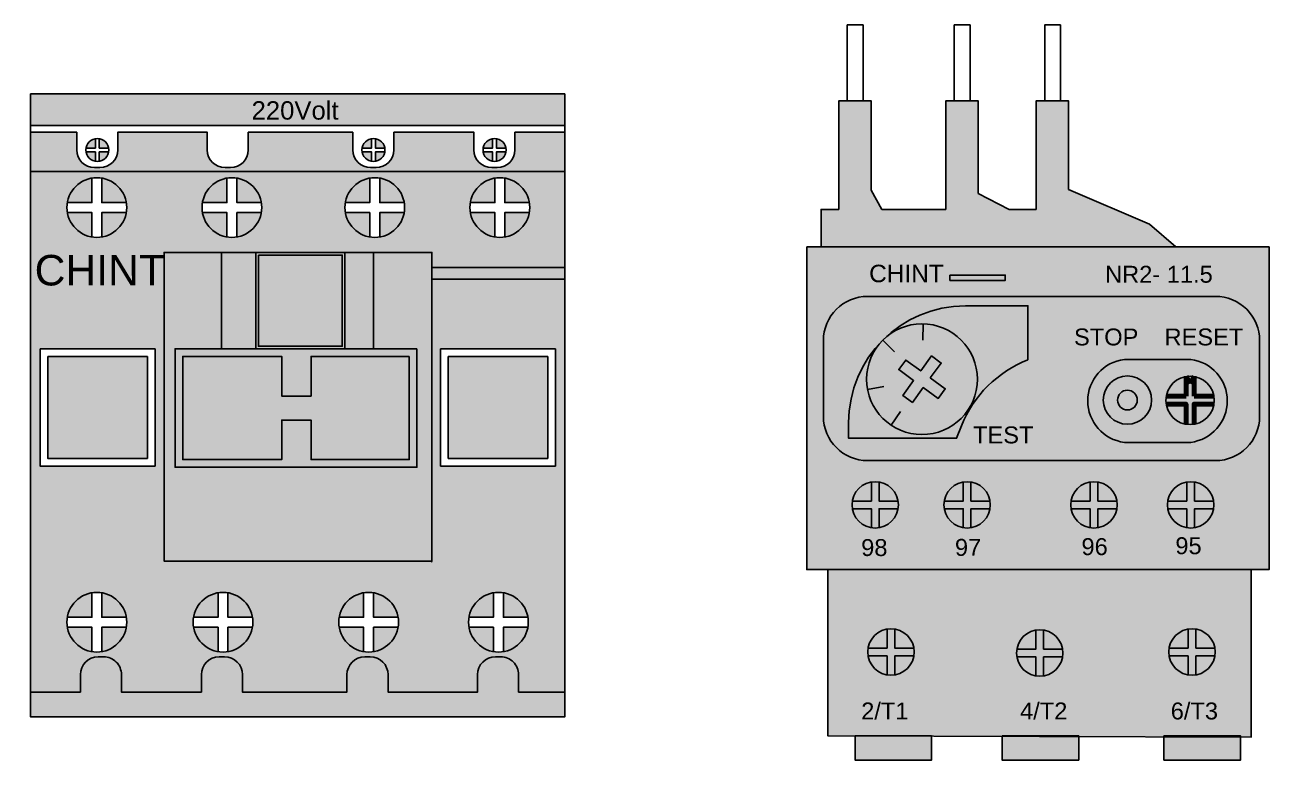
# Model space of a CAD drawing. Header units: millimetres. Extents: x 2499 to 4503, y 2704 to 3691.
# Drawn here: x 2805.1 to 2958.6, y 2978.7 to 3069.5 of the extents above; entities that cross this region are included whole.
import ezdxf

# ---------------------------------------------------------------- set-up
doc = ezdxf.new("R2010")
doc.units = ezdxf.units.MM
doc.layers.add('Imágenes', color=250, linetype='Continuous')
doc.styles.get("Standard").update_dxf_attribs({"font": 'arial.ttf'})

# ---------------------------------------------------------------- blocks, each defined once
blk = doc.blocks.new('CONTACCHINT')
at = {"transparency": 33554681}
h = blk.add_hatch(color=150, dxfattribs=at)
h.dxf.hatch_style = 1
h.paths.add_polyline_path([(33.17474943089292, 38.78192425394627), (-32.76090604083402, 38.78192425394627), (-32.76090604083402, 34.8866771268722), (33.17474943089292, 34.8866771268722)])
at = {"true_color": 0xffffff, "transparency": 33554681}
h = blk.add_hatch(color=7, dxfattribs=at)
h.dxf.hatch_style = 1
h.paths.add_polyline_path([(-27.0611306838191, 34.03819354927691), (-32.76090604083402, 34.03819354927691), (-32.76090604083402, 29.21041730167599), (33.18150736108691, 29.21041730167599), (33.18150736108691, 34.03819354927691), (27.02980726543592, 34.03819354927691), (27.02980726543592, 31.8770824200883, -0.4142135623730961), (24.82797218687574, 29.67524734152812), (24.16122168095353, 29.67524734152812, -0.414213562373095), (21.95938660239244, 31.8770824200883), (21.95938660239244, 34.03819354927691), (12.08780663085599, 34.03819354927691), (12.08780663085599, 31.8770824200883, -0.4142135623730961), (9.885971552295814, 29.67524734152812), (9.219221046372695, 29.67524734152812, -0.414213562373095), (7.017385967812515, 31.8770824200883), (7.017385967812515, 34.03819354927691), (-5.87681120720481, 34.03819354927691), (-5.87681120720481, 31.8770824200883, -0.4142135623730951), (-8.07864628576499, 29.67524734152812), (-8.74539679168629, 29.67524734152812, -0.414213562373095), (-10.94723187024829, 31.8770824200883), (-10.94723187024829, 34.03819354927691), (-21.99071002077562, 34.03819354927691), (-21.99071002077562, 31.8770824200883, -0.4142135623730951), (-24.19254509933671, 29.67524734152812), (-24.85929560525892, 29.67524734152812, -0.414213562373095), (-27.0611306838191, 31.8770824200883)])
h = blk.add_hatch(color=7, dxfattribs=at)
h.dxf.hatch_style = 1
h.paths.add_polyline_path([(-23.961002940664, -22.79863445332876), (-23.96100294066855, -25.81728705606747), (-20.94235033793484, -25.81728705606292, 0.3191977470607971)])
h.paths.add_polyline_path([(-25.18907601349383, -22.79863445332876, 0.319197747061101), (-28.20772861622754, -25.81728705606292), (-25.18907601349383, -25.81728705606747)])
h.paths.add_polyline_path([(-25.18907601348837, -27.04536012888639), (-28.20772861622754, -27.04536012889048, 0.319197747060797), (-25.18907601349383, -30.06401273162055)])
h.paths.add_polyline_path([(-20.94235033793484, -27.04536012888639), (-23.96100294066855, -27.04536012888639), (-23.96100294066855, -30.06401273162055, 0.3191977470611009)])
h.paths.add_polyline_path([(-9.617051084607738, -22.79863445332876, 0.3191977470611012), (-12.63570368734145, -25.81728705606292), (-9.617051084607738, -25.81728705606747)])
h.paths.add_polyline_path([(-8.388978011778818, -22.79863445332876), (-8.388978011782456, -25.81728705606747), (-5.370325409049656, -25.81728705606292, 0.3191977470607972)])
h.paths.add_polyline_path([(-5.370325409049656, -27.04536012888639), (-8.388978011782456, -27.04536012888639), (-8.388978011782456, -30.06401273162055, 0.3191977470611009)])
h.paths.add_polyline_path([(-9.61705108460228, -27.04536012888639), (-12.63570368734145, -27.04536012889048, 0.319197747060797), (-9.617051084607738, -30.06401273162055)])
h.paths.add_polyline_path([(9.586190544207966, -22.79863445332876), (9.586190544203419, -25.81728705606747), (12.60484314693531, -25.81728705606292, 0.3191977470607972)])
h.paths.add_polyline_path([(8.358117471376318, -22.79863445332876, 0.319197747061101), (5.339464868644427, -25.81728705606292), (8.358117471376318, -25.81728705606747)])
h.paths.add_polyline_path([(8.358117471383594, -27.04536012888639), (5.339464868644427, -27.04536012889048, 0.3191977470607969), (8.358117471376318, -30.06401273162055)])
h.paths.add_polyline_path([(12.60484314693531, -27.04536012888639), (9.586190544203419, -27.04536012888639), (9.586190544203419, -30.06401273162055, 0.319197747061101)])
h.paths.add_polyline_path([(24.38138016020457, -22.79863445332876, 0.3191977470611012), (21.36272755747268, -25.81728705606292), (24.38138016020457, -25.81728705606747)])
h.paths.add_polyline_path([(24.38138016021003, -27.04536012888639), (21.36272755747268, -27.04536012889048, 0.3191977470607969), (24.38138016020457, -30.06401273162055)])
h.paths.add_polyline_path([(28.62810583576356, -27.04536012888639), (25.60945323303167, -27.04536012888639), (25.60945323303167, -30.06401273162055, 0.319197747061101)])
h.paths.add_polyline_path([(25.60945323303531, -22.79863445332876), (25.60945323303167, -25.81728705606747), (28.62810583576356, -25.81728705606292, 0.3191977470607972)])
h.paths.add_polyline_path([(-7.291139016603665, 28.37908429076469), (-7.291139016608213, 25.36043168802735), (-4.272486413876322, 25.36043168803008, 0.3191977470607971)])
h.paths.add_polyline_path([(-8.519212089435314, 28.37908429076469, 0.3191977470611013), (-11.5378646921672, 25.36043168803008), (-8.519212089435314, 25.36043168802735)])
h.paths.add_polyline_path([(-8.519212089428038, 24.13235861520843), (-11.5378646921672, 24.13235861520434, 0.3191977470607972), (-8.519212089435314, 21.11370601247427)])
h.paths.add_polyline_path([(-4.272486413876322, 24.13235861520843), (-7.291139016608213, 24.13235861520843), (-7.291139016608213, 21.11370601247427, 0.3191977470611012)])
h.paths.add_polyline_path([(-23.961002940664, 28.37908429076469), (-23.96100294066855, 25.36043168802735), (-20.94235033793484, 25.36043168803008, 0.3191977470607971)])
h.paths.add_polyline_path([(-25.18907601349383, 28.37908429076469, 0.3191977470611012), (-28.20772861622754, 25.36043168803008), (-25.18907601349383, 25.36043168802735)])
h.paths.add_polyline_path([(-25.18907601348837, 24.13235861520843), (-28.20772861622754, 24.13235861520434, 0.3191977470607972), (-25.18907601349383, 21.11370601247427)])
h.paths.add_polyline_path([(-20.94235033793484, 24.13235861520843), (-23.96100294066855, 24.13235861520843), (-23.96100294066855, 21.11370601247427, 0.3191977470611012)])
h.paths.add_polyline_path([(9.118824806475459, 28.37908429076469, 0.3191977470611013), (6.100172203743568, 25.36043168803008), (9.118824806475459, 25.36043168802735)])
h.paths.add_polyline_path([(9.118824806480916, 24.13235861520843), (6.100172203743568, 24.13235861520434, 0.3191977470607974), (9.118824806475459, 21.11370601247427)])
h.paths.add_polyline_path([(13.36555048203445, 24.13235861520843), (10.34689787930256, 24.13235861520843), (10.34689787930256, 21.11370601247427, 0.3191977470611013)])
h.paths.add_polyline_path([(10.3468978793062, 28.37908429076469), (10.34689787930256, 25.36043168802735), (13.36555048203445, 25.36043168803008, 0.3191977470607971)])
h.paths.add_polyline_path([(24.55081043041901, 28.37908429076469, 0.3191977470611013), (21.53215782768712, 25.36043168803008), (24.55081043041901, 25.36043168802735)])
h.paths.add_polyline_path([(25.77888350325065, 28.37908429076469), (25.77888350324611, 25.36043168802735), (28.797536105978, 25.36043168803008, 0.3191977470607971)])
h.paths.add_polyline_path([(28.797536105978, 24.13235861520843), (25.77888350324611, 24.13235861520843), (25.77888350324611, 21.11370601247427, 0.3191977470611013)])
h.paths.add_polyline_path([(24.55081043042628, 24.13235861520843), (21.53215782768712, 24.13235861520434, 0.3191977470607971), (24.55081043041901, 21.11370601247427)])
h.paths.add_polyline_path([(25.91130217409045, 31.62004554812393), (24.74778949640495, 31.62004554812393), (24.74778949640495, 30.45653287043524, 0.3191977470613)])
h.paths.add_polyline_path([(24.74778949640677, 33.25690802036888), (24.74778949640495, 32.09339534268156), (25.91130217409045, 32.09339534268429, 0.3191977470607084)])
h.paths.add_polyline_path([(24.27443970184322, 33.25690802036888, 0.3191977470609061), (23.11092702415681, 32.09339534268429), (24.27443970184322, 32.09339534268156)])
h.paths.add_polyline_path([(24.27443970184413, 31.62004554812393), (23.11092702415681, 31.62004554812074, 0.3191977470609061), (24.27443970184322, 30.45653287043524)])
h.paths.add_polyline_path([(10.96930153951234, 31.62004554812393), (9.805788861825931, 31.62004554812393), (9.805788861825931, 30.45653287043524, 0.3191977470613007)])
h.paths.add_polyline_path([(9.80578886182775, 33.25690802036888), (9.805788861825931, 32.09339534268156), (10.96930153951234, 32.09339534268429, 0.3191977470607084)])
h.paths.add_polyline_path([(9.332439067263294, 33.25690802036888, 0.3191977470609061), (8.1689263895787, 32.09339534268429), (9.332439067263294, 32.09339534268156)])
h.paths.add_polyline_path([(9.332439067266023, 31.62004554812393), (8.1689263895787, 31.62004554812074, 0.3191977470609061), (9.332439067263294, 30.45653287043524)])
h.paths.add_polyline_path([(-24.74607758436832, 33.25690802036888, 0.3191977470609063), (-25.90959026205473, 32.09339534268429), (-24.74607758436832, 32.09339534268156)])
h.paths.add_polyline_path([(-24.27272778980478, 33.25690802036888), (-24.27272778980659, 32.09339534268156), (-23.10921511212109, 32.09339534268429, 0.3191977470607086)])
h.paths.add_polyline_path([(-23.10921511212109, 31.62004554812393), (-24.27272778980659, 31.62004554812393), (-24.27272778980659, 30.45653287043524, 0.3191977470614982)])
h.paths.add_polyline_path([(-24.74607758436741, 31.62004554812393), (-25.90959026205473, 31.62004554812074, 0.3191977470609063), (-24.74607758436832, 30.45653287043524)])
at = {"true_color": 0x000000, "transparency": 33554681}
h = blk.add_hatch(color=18, dxfattribs=at)
h.dxf.hatch_style = 1
h.paths.add_polyline_path([(-16.2646422759517, 19.20022508863303), (-16.28596310475405, 19.20022508863303), (-16.2646422759517, 19.22494228265441), (-16.2646422759517, 19.20022508863303), (16.78962063414838, 19.20022508863303), (16.78962063414838, 17.36779628764498), (33.18150736108691, 17.36779628764498), (33.18150736108691, 19.20022508863303), (33.18150736108691, 29.21041730167599), (-32.76090604083402, 29.21041730167599), (-32.76090604083402, -35.06337940281946), (-26.60920594518393, -35.06337940281946), (-26.60920594518393, -32.90226827362903, -0.4142135623730951), (-24.40737086662193, -30.70043319506885), (-23.74062036069881, -30.70043319506885, -0.4142135623730951), (-21.53878528213863, -32.90226827362903), (-21.53878528213863, -35.06337940281946), (-11.667205310604, -35.06337940281946), (-11.667205310604, -32.90226827362903, -0.4142135623730951), (-9.465370232045643, -30.70043319506885), (-8.798619726120705, -30.70043319506885, -0.4142135623730951), (-6.596784647560526, -32.90226827362903), (-6.596784647560526, -35.06337940281946), (6.297412527457709, -35.06337940281946), (6.297412527457709, -32.90226827362903, -0.4142135623730971), (8.499247606017889, -30.70043319506885), (9.165998111941917, -30.70043319506885, -0.4142135623730931), (11.3678331905021, -32.90226827362903), (11.3678331905021, -35.06337940281946), (22.41131134102761, -35.06337940281946), (22.41131134102761, -32.90226827362903, -0.4142135623730941), (24.61314641958779, -30.70043319506885), (25.27989692551091, -30.70043319506885, -0.4142135623730951), (27.48173200407291, -32.90226827362903), (27.48173200407291, -35.06337940281946), (33.18150736108691, -35.06337940281946), (33.18150736108691, 15.90073787487063), (16.78962063414838, 15.90073787487063), (16.78962063414838, -18.90222454540572), (-16.2646422759517, -18.90222454540572)])
h.paths.add_polyline_path([(-17.39441018397883, 7.307072119873737), (-17.39441018397883, -7.164380240744322), (-31.57444824562117, -7.164380240744322), (-31.57444824562117, 7.307072119873737)], flags=16)
h.paths.add_polyline_path([(-18.34110977310229, 6.360372530752556), (-18.34110977310229, -6.217680651623141), (-30.62774865649953, -6.217680651623141), (-30.62774865649953, 6.360372530752556)], flags=0)
h.paths.add_polyline_path([(-28.25925869554885, 24.74639515161925, -1), (-20.89082025861353, 24.74639515161925, -1)], flags=16)
h.paths.add_polyline_path([(-11.58939477148851, 24.74639515161925, -1), (-4.220956334555012, 24.74639515161925, -1)], flags=16)
h.paths.add_polyline_path([(-20.89082025861353, -26.4313235924742, -1), (-28.25925869554885, -26.4313235924742, -1)], flags=16)
h.paths.add_polyline_path([(6.048642124422258, 24.74639515161925, -1), (13.41708056135576, 24.74639515161925, -1)], flags=16)
h.paths.add_polyline_path([(-5.318795329727436, -26.4313235924742, -1), (-12.68723376666094, -26.4313235924742, -1)], flags=16)
h.paths.add_polyline_path([(17.84638492729027, 7.307072119873737), (32.02642298893079, 7.307072119873737), (32.02642298893079, -7.164380240744322), (17.84638492729027, -7.164380240744322)], flags=16)
h.paths.add_polyline_path([(18.793084516411, 6.360372530752556), (31.07972339980915, 6.360372530752556), (31.07972339980915, -6.217680651623141), (18.793084516411, -6.217680651623141)], flags=0)
h.paths.add_polyline_path([(12.65637322625662, -26.4313235924742, -1), (5.287934789323117, -26.4313235924742, -1)], flags=16)
h.paths.add_polyline_path([(21.48062774836581, 24.74639515161925, -1), (28.84906618529931, 24.74639515161925, -1)], flags=16)
h.paths.add_polyline_path([(28.67963591508487, -26.4313235924742, -1), (21.31119747815137, -26.4313235924742, -1)], flags=16)
h.paths.add_polyline_path([(-33.45552609337483, 13.01055234476826), (-15.48831589739439, 13.01055234476826), (-15.48831589739439, 20.77578009899798), (-33.45552609337483, 20.77578009899798)], flags=9)
at = {"true_color": 0x000000}
h = blk.add_hatch(color=18, dxfattribs=at)
h.dxf.hatch_style = 1
h.paths.add_polyline_path([(-16.2646422759517, 19.20022508863303), (16.78962063414838, 19.20022508863303), (16.78962063414838, -18.90222454540572), (-16.2646422759517, -18.90222454540572)])
h = blk.add_hatch(color=150)
h.dxf.hatch_style = 1
h.paths.add_polyline_path([(16.78962063414838, 17.36779628764498), (33.18150736108691, 17.36779628764498), (33.18150736108691, 15.90073787487063), (16.78962063414838, 15.90073787487063)])
h = blk.add_hatch(color=150)
h.dxf.hatch_style = 1
h.paths.add_polyline_path([(-30.62774865649953, 6.360372530752556), (-18.34110977310229, 6.360372530752556), (-18.34110977310229, -6.217680651623141), (-30.62774865649953, -6.217680651623141)])
h.paths.add_polyline_path([(18.793084516411, 6.360372530752556), (31.07972339980915, 6.360372530752556), (31.07972339980915, -6.217680651623141), (18.793084516411, -6.217680651623141)])
h = blk.add_hatch(color=150)
h.dxf.hatch_style = 1
h.paths.add_polyline_path([(13.97472967332033, 6.369254196568818), (13.97472967332033, -6.369254196570637), (1.863652085155081, -6.369254196569273), (1.863652085155081, -1.484400037410524), (-1.745829936953669, -1.484400037410524), (-1.745829936953669, -6.369254196569273), (-13.96305505009695, -6.369254196566544), (-13.96305505009695, 6.369254196568818), (-1.745829936953669, 6.369254196568818), (-1.745829936953669, 1.484400037410978), (1.863652085155081, 1.484400037410978), (1.863652085155081, 6.369254196568818)])
at = {"true_color": 0xffffff, "transparency": 33554681}
h = blk.add_hatch(color=7, dxfattribs=at)
h.dxf.hatch_style = 1
h.paths.add_polyline_path([(33.18150736108691, -35.06337940281946), (27.48173200407291, -35.06337940281946), (27.48173200407291, -32.90226827362903, 0.4142135623730951), (25.27989692551091, -30.70043319506885), (24.61314641958779, -30.70043319506885, 0.4142135623730951), (22.41131134102761, -32.90226827362903), (22.41131134102761, -35.06337940281946), (11.3678331905021, -35.06337940281946), (11.3678331905021, -32.90226827362903, 0.4142135623730961), (9.165998111941917, -30.70043319506885), (8.499247606017889, -30.70043319506885, 0.4142135623730951), (6.297412527457709, -32.90226827362903), (6.297412527457709, -35.06337940281946), (-6.596784647560526, -35.06337940281946), (-6.596784647560526, -32.90226827362903, 0.4142135623730951), (-8.798619726120705, -30.70043319506885), (-9.465370232045643, -30.70043319506885, 0.4142135623730951), (-11.667205310604, -32.90226827362903), (-11.667205310604, -35.06337940281946), (-21.53878528213863, -35.06337940281946), (-21.53878528213863, -32.90226827362903, 0.4142135623730951), (-23.74062036069881, -30.70043319506885), (-24.40737086662193, -30.70043319506885, 0.4142135623730951), (-26.60920594518393, -32.90226827362903), (-26.60920594518393, -35.06337940281946), (-32.76090604083402, -35.06337940281946), (-32.76090604083402, -38.12259690117253), (33.18150736108691, -38.12259690117253)])
blk.add_line((16.69590401060668, 19.21258368564258), (16.78962063414838, 19.10393819214869))
at = {"color": 0}
for points in [[(-32.76090604083402, 34.8866771268722), (33.17474943089292, 34.8866771268722), (33.17474943089292, 38.78192425394627), (-32.76090604083402, 38.78192425394627)], [(-32.76090604083402, 29.21041730167599), (33.18150736108691, 29.21041730167599), (33.18150736108691, 34.8866771268722), (-32.76090604083402, 34.8866771268722)]]:
    blk.add_lwpolyline(points, close=True, dxfattribs=at)
blk.add_lwpolyline([(33.18150736108691, 34.03819354927691), (27.02980726543592, 34.03819354927691), (27.02980726543592, 31.8770824200883, -0.414213562373095), (24.82797218687574, 29.67524734152812), (24.16122168095262, 29.67524734152812, -0.414213562373095), (21.95938660239244, 31.8770824200883), (21.95938660239244, 34.03819354927691), (12.08780663085599, 34.03819354927691), (12.08780663085599, 31.8770824200883, -0.414213562373095), (9.885971552295814, 29.67524734152812), (9.219221046372695, 29.67524734152812, -0.414213562373095), (7.017385967812515, 31.8770824200883), (7.017385967812515, 34.03819354927691), (-5.87681120720481, 34.03819354927691), (-5.87681120720481, 31.8770824200883, -0.414213562373095), (-8.07864628576499, 29.67524734152812), (-8.745396791688108, 29.67524734152812, -0.414213562373095), (-10.94723187024829, 31.8770824200883), (-10.94723187024829, 34.03819354927691), (-21.99071002077562, 34.03819354927691), (-21.99071002077562, 31.8770824200883, -0.414213562373095), (-24.1925450993358, 29.67524734152812), (-24.85929560525892, 29.67524734152812, -0.414213562373095), (-27.0611306838191, 31.8770824200883), (-27.0611306838191, 34.03819354927691), (-32.76090604083402, 34.03819354927691)], format="xyb")
for points in [[(-25.90959026205473, 32.09339534268429), (-24.74607758436832, 32.09339534268156), (-24.74607758436832, 33.25690802037161)], [(-24.27272778980478, 33.25690802037161), (-24.27272778980659, 32.09339534268156), (-23.10921511212109, 32.09339534268429)], [(8.1689263895787, 32.09339534268429), (9.332439067263294, 32.09339534268156), (9.332439067263294, 33.25690802037161)], [(9.80578886182775, 33.25690802037161), (9.805788861825931, 32.09339534268156), (10.96930153951143, 32.09339534268429)], [(23.11092702415681, 32.09339534268429), (24.27443970184322, 32.09339534268156), (24.27443970184322, 33.25690802037161)], [(24.74778949640677, 33.25690802037161), (24.74778949640495, 32.09339534268156), (25.91130217408863, 32.09339534268429)], [(-25.90959026205473, 31.62004554812074), (-24.74607758436741, 31.62004554812393), (-24.74607758436832, 30.45653287043524)], [(-24.27272778980659, 30.45653287043524), (-24.27272778980659, 31.62004554812393), (-23.10921511212109, 31.62004554812393)], [(8.168926389576882, 31.62004554812074), (9.332439067266023, 31.62004554812393), (9.332439067263294, 30.45653287043524)], [(9.805788861825931, 30.45653287043524), (9.805788861825931, 31.62004554812393), (10.96930153951234, 31.62004554812393)], [(23.1109270241559, 31.62004554812074), (24.27443970184413, 31.62004554812393), (24.27443970184322, 30.45653287043524)], [(24.74778949640495, 30.45653287043524), (24.74778949640495, 31.62004554812393), (25.91130217409045, 31.62004554812393)], [(-16.27530269035469, 19.21258368564258), (-16.28596310475405, 19.20022508863303), (16.78962063414838, 19.20022508863303)], [(33.18150736108691, 19.20022508863303), (33.18150736108691, -18.90222454540572)], [(-1.745829936953669, 7.315953785689544), (1.863652085155081, 7.315953785689544)], [(1.863652085155081, -7.315953785689089), (-1.745829936953669, -7.315953785689089)], [(16.69590401060668, -19.01087003890234), (16.78962063414838, -18.90222454540572), (-16.2646422759517, -18.90222454540572)]]:
    blk.add_lwpolyline(points)
for points in [[(-32.76090604083402, 29.21041730167599), (33.18150736108691, 29.21041730167599), (33.18150736108691, -38.12259690117253), (-32.76090604083402, -38.12259690117253)], [(-16.2646422759517, 19.20022508863303), (16.78962063414838, 19.20022508863303), (16.78962063414838, -18.90222454540572), (-16.2646422759517, -18.90222454540572)], [(-9.16893100877678, 19.20022508863303), (-4.942609263109262, 19.20022508863303), (-4.942609263109262, 7.315953785689544), (-9.16893100877678, 7.315953785689544)], [(-4.942609263109262, 19.20022508863303), (6.022891578538292, 19.20022508863303), (6.022891578538292, 7.315953785689544), (-4.942609263109262, 7.315953785689544)], [(-4.627723759371293, 18.88533958489597), (5.708006074799414, 18.88533958489597), (5.708006074799414, 7.630839289427968), (-4.627723759371293, 7.630839289427968)], [(6.022891578538292, 19.20022508863303), (9.563846212973658, 19.20022508863303), (9.563846212973658, 7.315953785689544), (6.022891578538292, 7.315953785689544)], [(16.78962063414838, 17.36779628764498), (33.18150736108691, 17.36779628764498), (33.18150736108691, 15.90073787487063), (16.78962063414838, 15.90073787487063)], [(-31.57444824562117, 7.307072119873737), (-17.39441018397883, 7.307072119873737), (-17.39441018397883, -7.164380240744322), (-31.57444824562117, -7.164380240744322)], [(-30.62774865649953, 6.360372530752556), (-18.34110977310229, 6.360372530752556), (-18.34110977310229, -6.217680651623141), (-30.62774865649953, -6.217680651623141)], [(14.92142926244378, 7.315953785689544), (14.92142926244378, -7.315953785689089), (-14.90975463922132, -7.315953785689089), (-14.90975463922132, 7.315953785689544)], [(13.97472967332033, 6.369254196568818), (13.97472967332033, -6.369254196570637), (1.863652085155081, -6.369254196569273), (1.863652085155081, -1.484400037410524), (-1.745829936953669, -1.484400037410524), (-1.745829936953669, -6.369254196569273), (-13.96305505009695, -6.369254196566544), (-13.96305505009695, 6.369254196568818), (-1.745829936953669, 6.369254196568818), (-1.745829936953669, 1.484400037410978), (1.863652085155081, 1.484400037410978), (1.863652085155081, 6.369254196568818)], [(17.84638492729027, 7.307072119873737), (32.02642298893079, 7.307072119873737), (32.02642298893079, -7.164380240744322), (17.84638492729027, -7.164380240744322)], [(18.793084516411, 6.360372530752556), (31.07972339980915, 6.360372530752556), (31.07972339980915, -6.217680651623141), (18.793084516411, -6.217680651623141)]]:
    blk.add_lwpolyline(points, close=True)
at = {"color": 18, "true_color": 0x000000}
for points in [[(-28.20772861622299, 25.36043168803008), (-25.18907601349383, 25.36043168802735), (-25.18907601349383, 28.37908429076879)], [(-23.961002940664, 28.37908429076879), (-23.96100294066855, 25.36043168802735), (-20.94235033793484, 25.36043168803008)], [(-11.53786469216266, 25.36043168803008), (-8.519212089435314, 25.36043168802735), (-8.519212089435314, 28.37908429076879)], [(-7.291139016603665, 28.37908429076879), (-7.291139016608213, 25.36043168802735), (-4.272486413876322, 25.36043168803008)], [(6.100172203747206, 25.36043168803008), (9.118824806475459, 25.36043168802735), (9.118824806475459, 28.37908429076879)], [(10.3468978793062, 28.37908429076879), (10.34689787930256, 25.36043168802735), (13.36555048203445, 25.36043168803008)], [(21.53215782769257, 25.36043168803008), (24.55081043041901, 25.36043168802735), (24.55081043041901, 28.37908429076879)], [(25.77888350325065, 28.37908429076879), (25.77888350324611, 25.36043168802735), (28.797536105978, 25.36043168803008)], [(-28.20772861622845, 24.13235861520434), (-25.18907601348837, 24.13235861520843), (-25.18907601349383, 21.11370601247427)], [(-23.96100294066855, 21.11370601247427), (-23.96100294066855, 24.13235861520843), (-20.94235033793393, 24.13235861520843)], [(-11.53786469216902, 24.13235861520434), (-8.519212089428038, 24.13235861520843), (-8.519212089435314, 21.11370601247427)], [(-7.291139016608213, 21.11370601247427), (-7.291139016608213, 24.13235861520843), (-4.272486413873594, 24.13235861520843)], [(6.100172203741749, 24.13235861520434), (9.118824806480916, 24.13235861520843), (9.118824806475459, 21.11370601247427)], [(10.34689787930256, 21.11370601247427), (10.34689787930256, 24.13235861520843), (13.36555048203809, 24.13235861520843)], [(21.5321578276853, 24.13235861520434), (24.55081043042628, 24.13235861520843), (24.55081043041901, 21.11370601247427)], [(25.77888350324611, 21.11370601247427), (25.77888350324611, 24.13235861520843), (28.79753610598164, 24.13235861520843)], [(-28.20772861622299, -25.81728705606292), (-25.18907601349383, -25.81728705606747), (-25.18907601349383, -22.79863445332467)], [(-23.961002940664, -22.79863445332467), (-23.96100294066855, -25.81728705606747), (-20.94235033793484, -25.81728705606292)], [(-12.63570368733781, -25.81728705606292), (-9.617051084607738, -25.81728705606747), (-9.617051084607738, -22.79863445332467)], [(-8.388978011778818, -22.79863445332467), (-8.388978011782456, -25.81728705606747), (-5.370325409049656, -25.81728705606292)], [(5.339464868648975, -25.81728705606292), (8.358117471376318, -25.81728705606747), (8.358117471376318, -22.79863445332467)], [(9.586190544207966, -22.79863445332467), (9.586190544203419, -25.81728705606747), (12.60484314693531, -25.81728705606292)], [(21.36272755747632, -25.81728705606292), (24.38138016020457, -25.81728705606747), (24.38138016020457, -22.79863445332467)], [(25.60945323303531, -22.79863445332467), (25.60945323303167, -25.81728705606747), (28.62810583576356, -25.81728705606292)], [(-28.20772861622845, -27.04536012889048), (-25.18907601348837, -27.04536012888639), (-25.18907601349383, -30.06401273162055)], [(-23.96100294066855, -30.06401273162055), (-23.96100294066855, -27.04536012888639), (-20.94235033793393, -27.04536012888639)], [(-12.63570368734327, -27.04536012889048), (-9.61705108460228, -27.04536012888639), (-9.617051084607738, -30.06401273162055)], [(-8.388978011782456, -30.06401273162055), (-8.388978011782456, -27.04536012888639), (-5.370325409048746, -27.04536012888639)], [(5.339464868642608, -27.04536012889048), (8.358117471383594, -27.04536012888639), (8.358117471376318, -30.06401273162055)], [(9.586190544203419, -30.06401273162055), (9.586190544203419, -27.04536012888639), (12.60484314693804, -27.04536012888639)], [(21.36272755747086, -27.04536012889048), (24.38138016021003, -27.04536012888639), (24.38138016020457, -30.06401273162055)], [(25.60945323303167, -30.06401273162055), (25.60945323303167, -27.04536012888639), (28.62810583576629, -27.04536012888639)]]:
    blk.add_lwpolyline(points, dxfattribs=at)
blk.add_lwpolyline([(-32.76090604083402, -35.06337940281946), (-26.60920594518393, -35.06337940281946), (-26.60920594518393, -32.90226827362903, -0.414213562373095), (-24.40737086662193, -30.70043319506885), (-23.74062036070063, -30.70043319506885, -0.414213562373095), (-21.53878528213863, -32.90226827362903), (-21.53878528213863, -35.06337940281946), (-11.667205310604, -35.06337940281946), (-11.667205310604, -32.90226827362903, -0.414213562373095), (-9.465370232044734, -30.70043319506885), (-8.798619726120705, -30.70043319506885, -0.414213562373095), (-6.596784647560526, -32.90226827362903), (-6.596784647560526, -35.06337940281946), (6.297412527457709, -35.06337940281946), (6.297412527457709, -32.90226827362903, -0.414213562373095), (8.499247606017889, -30.70043319506885), (9.165998111941917, -30.70043319506885, -0.414213562373095), (11.3678331905021, -32.90226827362903), (11.3678331905021, -35.06337940281946), (22.41131134102761, -35.06337940281946), (22.41131134102761, -32.90226827362903, -0.414213562373095), (24.61314641958961, -30.70043319506885), (25.27989692551091, -30.70043319506885, -0.414213562373095), (27.48173200407291, -32.90226827362903), (27.48173200407291, -35.06337940281946), (33.18150736108691, -35.06337940281946)], format="xyb", dxfattribs=at)
for centre in [(-24.50940268708655, 31.85672044540252), (9.569113964545068, 31.85672044540252), (24.51111459912499, 31.85672044540252)]:
    blk.add_circle(centre, 1.420049383681834)
for centre in [(-24.5750394770821, 24.74639515161925), (-7.905175553021763, 24.74639515161925), (9.73286134288901, 24.74639515161925), (25.16484696683256, 24.74639515161925), (-24.5750394770821, -26.4313235924742), (-9.003014548194187, -26.4313235924742), (8.972154007789868, -26.4313235924742), (24.99541669661812, -26.4313235924742)]:
    blk.add_circle(centre, 3.684219218466522, dxfattribs=at)
at = {"color": 18, "true_color": 0x000000, "insert": (-5.476098721103881, 37.86779873997693), "char_height": 2.266858759210164, "attachment_point": 1}
blk.add_mtext_dynamic_manual_height_columns('{\\C7;220Volt}', width=7.720431669389343, gutter_width=11.33429379605082, heights=[0], dxfattribs=at)
at = {"color": 150, "insert": (-32.25128603946723, 18.90066138111933), "char_height": 3.768230350115526, "attachment_point": 1}
blk.add_mtext_dynamic_manual_height_columns('CHINT', width=9.259724595212411, gutter_width=18.84115175057763, heights=[0], dxfattribs=at)
blk = doc.blocks.new('RELAY CHINT')
at = {"true_color": 0x000000}
h = blk.add_hatch(color=18, dxfattribs=at)
h.dxf.hatch_style = 1
h.paths.add_polyline_path([(-6.260332397177081, 28.73922937706084), (-2.462453664873465, 26.7904898878146), (0.8826094117166576, 26.7904898878146), (0.8826094117166576, 40.18720000951225), (4.894406376385632, 40.18720000951225), (4.894406376385632, 29.26431223786904), (14.88699425786854, 24.97611417298822), (18.12908056540346, 22.16433103155714), (-25.65013508438096, 22.16433103155714), (-25.65013508438096, 26.7904898878146), (-23.48173755122207, 26.7904898878146), (-23.48173755122207, 40.18720000951225), (-19.46994058655309, 40.18720000951225), (-19.46994058655309, 29.17679308566449), (-18.14708516868541, 26.7904898878146), (-10.27212936184605, 26.7904898878146), (-10.27212936184605, 40.18720000951225), (-6.260332397177081, 40.18720000951225)])
h = blk.add_hatch(color=7)
h.dxf.hatch_style = 1
h.paths.add_polyline_path([(-27.42046332908558, 22.16433103155714), (29.64155781338104, 22.16433103155714), (29.64155781338104, -17.66257739631965), (-27.42046332908558, -17.66257739631965)])
h = blk.add_hatch(color=150)
h.dxf.hatch_style = 1
h.paths.add_polyline_path([(-9.755766769914771, 18.68962891199044), (-2.923928484090538, 18.68962891199044), (-2.923928484090538, 18.02210002997663), (-9.755766769914771, 18.02210002997663)])
edge = h.paths.add_edge_path()
edge.add_arc((-13.20290222064159, 5.831041643502431), 6.834751237451185, 0, 360)
h = blk.add_hatch(color=5)
h.dxf.hatch_style = 1
h.paths.add_polyline_path([(-9.755766769914771, 18.68962891199044), (-2.923928484090538, 18.68962891199044), (-2.923928484090538, 18.02210002997663), (-9.755766769914771, 18.02210002997663)])
h = blk.add_hatch(color=150)
h.dxf.hatch_style = 1
h.paths.add_polyline_path([(-9.755766769914771, 18.68962891199044), (-2.923928484090538, 18.68962891199044), (-2.923928484090538, 18.02210002997663), (-9.755766769914771, 18.02210002997663)])
h = blk.add_hatch(color=18, dxfattribs=at)
h.dxf.hatch_style = 1
edge = h.paths.add_edge_path()
edge.add_arc((5.074679173968141, -5.233116577239064), 14.4172636513627, 111.1733547839311, 158.4179250517669)
edge.add_line((-8.331813314159263, 0.07003817806344159), (-8.936386954946101, -1.458337354562445))
edge.add_line((-8.936386954946101, -1.458337354562445), (-22.25405021979623, -1.458337354562445))
edge.add_line((-22.25405021979623, -1.458337354562445), (-22.25405021979623, 0.4738612731057401))
edge.add_arc((-7.836786568434945, 0.4738612731057401), 14.41726365136128, 90, 180, ccw=False)
edge.add_line((-7.836786568434945, 14.89112492446702), (-0.1200563722632069, 14.89112492446702))
edge.add_line((-0.1200563722632069, 14.89112492446702), (-0.1327060792782504, 8.210864604582639))
h = blk.add_hatch(color=5)
h.dxf.hatch_style = 1
edge = h.paths.add_edge_path()
edge.add_arc((-13.20290222064159, 5.831041643502431), 6.834751237451185, 0, 360)
h = blk.add_hatch(color=18, dxfattribs=at)
h.dxf.hatch_style = 1
edge = h.paths.add_edge_path()
edge.add_arc((12.41572891632087, 3.162867994804401), 5.160470113036536, 97.16393901088615, 262.8360609891138)
edge.add_line((11.77217293959166, -1.957316327303488), (19.96625217554629, -1.957316327303488))
edge.add_arc((19.3226961988174, 3.162867994804515), 5.160470113036607, 277.1639390108823, 442.8360609890973)
edge.add_line((19.96625217554811, 8.28305231691229), (11.77217293959166, 8.28305231691229))
at = {"true_color": 0xed1f24}
h = blk.add_hatch(color=240, dxfattribs=at)
h.dxf.hatch_style = 1
edge = h.paths.add_edge_path()
edge.add_arc((12.15811733223836, 3.258994630590223), 2.980054377163137, 0, 360)
h = blk.add_hatch(color=5)
h.dxf.hatch_style = 1
edge = h.paths.add_edge_path()
edge.add_arc((19.88604027695965, 3.220275298650904), 2.986751610427786, 0, 360)
h = blk.add_hatch(color=150)
h.dxf.hatch_style = 1
edge = h.paths.add_edge_path()
edge.add_arc((19.88604027695965, 3.220275298650904), 2.986751610427786, 0, 360)
h = blk.add_hatch(color=7)
h.dxf.hatch_style = 1
h.paths.add_polyline_path([(-24.84100246007347, -17.66257739631965), (27.43969963954078, -17.66257739631965), (27.43969963954078, -38.33088498761208), (-24.84100246007347, -38.18157246343435)])
at = {"true_color": 0x000000}
h = blk.add_hatch(color=18, dxfattribs=at)
h.dxf.hatch_style = 1
h.paths.add_polyline_path([(-21.46015632707804, -38.19122808491193), (-12.00819398578733, -38.19122808491193), (-12.00819398578733, -41.17850877325736), (-21.46015632707804, -41.17850877325736)])
h = blk.add_hatch(color=18, dxfattribs=at)
h.dxf.hatch_style = 1
h.paths.add_polyline_path([(-3.311212990952299, -38.19122808491193), (6.140749350337501, -38.19122808491193), (6.140749350337501, -41.17850877325736), (-3.311212990952299, -41.17850877325736)])
h = blk.add_hatch(color=18, dxfattribs=at)
h.dxf.hatch_style = 1
h.paths.add_polyline_path([(16.66215679468587, -38.19122808491193), (26.11411913597567, -38.19122808491193), (26.11411913597567, -41.17850877325736), (16.66215679468587, -41.17850877325736)])
for p, q in [((-13.04282635513209, 12.66391806526781), (-13.09035570294236, 10.63511654069634)), ((-18.03133146246728, 10.66840616713807), (-16.59768565908416, 9.232107320990053)), ((-19.91581625242634, 4.54628109004716), (-17.9226336772781, 4.927749158350252)), ((-16.99090179656923, 0.1420273448193257), (-15.86617791158369, 1.831196030163937))]:
    blk.add_line(p, q)
at = {"color": 18, "lineweight": 211, "true_color": 0x000000}
for p, q in [((19.88604027695965, 5.293426283698409), (19.38936454742907, 6.197367872805899)), ((19.38936454742907, 6.197367872805899), (19.38936454742907, 3.755670360119439)), ((20.38271600648932, 6.197367872805899), (19.88604027695965, 5.293426283698409)), ((20.38271600648477, 3.755670360119439), (20.38271600648932, 6.197367872805899)), ((19.38936454742907, 3.755670360119439), (16.94766703474579, 3.755670360119439)), ((22.82441351917259, 3.755670360119439), (20.38271600648477, 3.755670360119439))]:
    blk.add_line(p, q, dxfattribs=at)
for points in [[(-22.42297576931378, 40.18720000951225), (-20.48249846091585, 40.18720000951225), (-20.48249846091585, 49.56583877874391), (-22.42297576931378, 49.56583877874391)], [(-9.213367579936858, 40.18720000951225), (-7.272890271539836, 40.18720000951225), (-7.272890271539836, 49.56583877874391), (-9.213367579936858, 49.56583877874391)], [(1.941371193624036, 40.18720000951225), (3.881848502021057, 40.18720000951225), (3.881848502021057, 49.56583877874391), (1.941371193624036, 49.56583877874391)], [(-6.260332397177081, 28.73922937706084), (-2.462453664873465, 26.7904898878146), (0.8826094117166576, 26.7904898878146), (0.8826094117166576, 40.18720000951225), (4.894406376385632, 40.18720000951225), (4.894406376385632, 29.26431223786904), (14.88699425786854, 24.97611417298822), (18.12908056540346, 22.16433103155714), (-25.65013508438096, 22.16433103155714), (-25.65013508438096, 26.7904898878146), (-23.48173755122207, 26.7904898878146), (-23.48173755122207, 40.18720000951225), (-19.46994058655309, 40.18720000951225), (-19.46994058655309, 29.17679308566449), (-18.14708516868541, 26.7904898878146), (-10.27212936184605, 26.7904898878146), (-10.27212936184605, 40.18720000951225), (-6.260332397177081, 40.18720000951225)], [(-12.17288454082791, 5.991317686241473), (-10.82723282358256, 7.830509297084973), (-12.01623917405686, 8.700450432036632), (-13.36297808615109, 6.859772879757202), (-15.2053372648561, 8.204210384984435), (-16.07379178017982, 7.014117769023869), (-14.23291990045436, 5.670765600768846), (-15.57857161770244, 3.831573989921253), (-14.38956526722632, 2.961632854970503), (-13.04282635513209, 4.802310407249934), (-11.20046717642708, 3.457872902023155), (-10.33201266110245, 4.647965517983266)]]:
    blk.add_lwpolyline(points, close=True)
at = {"color": 18, "true_color": 0x000000}
for points in [[(-27.42046332908558, 22.16433103155714), (29.64155781338104, 22.16433103155714), (29.64155781338104, -17.66257739631965), (-27.42046332908558, -17.66257739631965)], [(-24.84100246007347, -17.66257739631965), (27.43969963954078, -17.66257739631965), (27.43969963954078, -38.33088498761208), (-24.84100246007347, -38.18157246343435)], [(-21.46015632707804, -38.19122808491193), (-12.00819398578733, -38.19122808491193), (-12.00819398578733, -41.17850877325736), (-21.46015632707804, -41.17850877325736)], [(-3.311212990952299, -38.19122808491193), (6.140749350337501, -38.19122808491193), (6.140749350337501, -41.17850877325736), (-3.311212990952299, -41.17850877325736)], [(16.66215679468587, -38.19122808491193), (26.11411913597567, -38.19122808491193), (26.11411913597567, -41.17850877325736), (16.66215679468587, -41.17850877325736)]]:
    blk.add_lwpolyline(points, close=True, dxfattribs=at)
at = {"color": 150}
blk.add_lwpolyline([(-9.755766769914771, 18.68962891199044), (-2.923928484090538, 18.68962891199044), (-2.923928484090538, 18.02210002997663), (-9.755766769914771, 18.02210002997663)], close=True, dxfattribs=at)
at = {"color": 18, "true_color": 0x000000}
blk.add_lwpolyline([(-19.9132236666037, 16.05826353729481), (23.01572984709765, 16.05826353729481, -0.414213562373095), (28.47198478114751, 10.60200860324539), (28.47198478114751, 1.24786497115474, -0.414213562373095), (23.01572984709765, -4.208389962894216), (-19.9132236666037, -4.208389962894216, -0.414213562373095), (-25.36947860065175, 1.24786497115474), (-25.36947860065175, 10.60200860324539, -0.414213562373095)], format="xyb", close=True, dxfattribs=at)
for points in [[(-0.1327060792782504, 8.210864604582639, 0.2091138546705363), (-8.331813314159263, 0.07003817806344159), (-8.936386954946101, -1.458337354562445), (-22.25405021979623, -1.458337354562445), (-22.25405021979623, 0.4738612731057401, -0.414213562373095), (-7.836786568434945, 14.89112492446702), (-0.1200563722632069, 14.89112492446702)], [(11.77217293959166, 8.28305231691229, 0.8821780334751282), (11.77217293959166, -1.957316327303488), (19.96625217554629, -1.957316327303488, 0.8821780334750295), (19.96625217554811, 8.28305231691229)]]:
    blk.add_lwpolyline(points, format="xyb", close=True)
at = {"color": 18, "lineweight": 211, "true_color": 0x000000}
for points in [[(19.38936454742907, 0.3206213883813689), (19.38936454742907, 2.762318901066465), (16.94766703474943, 2.762318901061008)], [(22.82441351916805, 2.762318901061008), (20.38271600648932, 2.762318901066465), (20.38271600648932, 0.3206213883813689)]]:
    blk.add_lwpolyline(points, dxfattribs=at)
at = {"color": 18, "true_color": 0x000000}
for points in [[(-19.4499903314163, -6.853993596324472), (-19.4499903314163, -9.200901301070644), (-21.79689803616111, -9.200901301070644)], [(-16.14829433669274, -9.200901301070644), (-18.49520204144119, -9.200901301070644), (-18.49520204143573, -6.853993596324472)], [(-8.112345718108372, -6.853993596324472), (-8.112345718108372, -9.200901301070644), (-10.45925342285318, -9.200901301070644)], [(-4.810649723385723, -9.200901301070644), (-7.157557428133259, -9.200901301070644), (-7.157557428128712, -6.853993596324472)], [(7.546764040619564, -6.853993596324472), (7.546764040619564, -9.200901301070644), (5.199856335874756, -9.200901301070644)], [(10.84846003534221, -9.200901301070644), (8.501552330594677, -9.200901301070644), (8.501552330598315, -6.853993596324472)], [(19.48312795945185, -6.853993596324472), (19.48312795945185, -9.200901301070644), (17.13622025470704, -9.200901301070644)], [(22.78482395417541, -9.200901301070644), (20.43791624942787, -9.200901301070644), (20.43791624943333, -6.853993596324472)], [(-19.4499903314163, -12.50259729579238), (-19.4499903314163, -10.15568959104758), (-21.79689803615747, -10.15568959105622)], [(-16.14829433669638, -10.15568959105622), (-18.49520204143573, -10.15568959104758), (-18.49520204143573, -12.50259729579238)], [(-8.112345718108372, -12.50259729579238), (-8.112345718108372, -10.15568959104758), (-10.45925342285045, -10.15568959105622)], [(-4.81064972339027, -10.15568959105622), (-7.157557428128712, -10.15568959104758), (-7.157557428128712, -12.50259729579238)], [(7.546764040619564, -12.50259729579238), (7.546764040619564, -10.15568959104758), (5.199856335875666, -10.15568959105622)], [(10.84846003533767, -10.15568959105622), (8.501552330598315, -10.15568959104758), (8.501552330598315, -12.50259729579238)], [(19.48312795945185, -12.50259729579238), (19.48312795945185, -10.15568959104758), (17.13622025471068, -10.15568959105622)], [(22.78482395417268, -10.15568959105622), (20.43791624943333, -10.15568959104758), (20.43791624943333, -12.50259729579238)], [(-17.51024680010596, -25.00842037128177), (-17.51024680010596, -27.35532807602658), (-19.85715450484986, -27.35532807602658)], [(-14.20855080538331, -27.35532807602658), (-16.55545851012994, -27.35532807602658), (-16.5554585101263, -25.00842037128177)], [(0.8535425115051112, -25.1351463185938), (0.8535425115051112, -27.48205402333861), (-1.493365193239697, -27.48205402333861)], [(4.155238506226851, -27.48205402333861), (1.808330801480224, -27.48205402333861), (1.808330801485681, -25.1351463185938)], [(19.6478473856323, -25.00842037128177), (19.6478473856323, -27.35532807602658), (17.3009396808875, -27.35532807602658)], [(22.94954338035404, -27.35532807602658), (20.60263567560651, -27.35532807602658), (20.60263567561196, -25.00842037128177)], [(-17.51024680010596, -30.65702407074969), (-17.51024680010596, -28.31011636600351), (-19.85715450484804, -28.3101163660117)], [(-14.20855080538513, -28.3101163660117), (-16.5554585101263, -28.31011636600351), (-16.5554585101263, -30.65702407074969)], [(0.8535425115051112, -30.78375001806126), (0.8535425115051112, -28.43684231331554), (-1.493365193237878, -28.43684231332372)], [(4.155238506225032, -28.43684231332372), (1.808330801485681, -28.43684231331554), (1.808330801485681, -30.78375001806126)], [(19.6478473856323, -30.65702407074969), (19.6478473856323, -28.31011636600351), (17.30093968088931, -28.3101163660117)], [(22.94954338035132, -28.3101163660117), (20.60263567561196, -28.31011636600351), (20.60263567561196, -30.65702407074969)]]:
    blk.add_lwpolyline(points, dxfattribs=at)
for centre, radius in [((-13.20290222064159, 5.831041643502431), 6.834751237451185), ((12.15811733223836, 3.258994630590223), 2.980054377163137), ((19.88604027695965, 3.220275298650904), 2.986751610427786), ((12.15811733223836, 3.258994630590223), 1.21715151427089)]:
    blk.add_circle(centre, radius)
for centre in [(-18.97259618642693, -9.678295446062748), (-18.97259618642693, -9.678295446062748), (-7.634951573118997, -9.678295446062748), (-7.634951573118997, -9.678295446062748), (8.02415818560712, -9.678295446062748), (8.02415818560712, -9.678295446062748), (19.96052210444122, -9.678295446062748), (19.96052210444122, -9.678295446062748), (-17.03285265511659, -27.83272222102005), (1.330936656493577, -27.95944816833162), (20.12524153061986, -27.83272222102005)]:
    blk.add_circle(centre, 2.864364869927798, dxfattribs=at)
at = {"color": 150, "insert": (-19.72655267672144, 19.96326367296342), "char_height": 2.157928185039431, "attachment_point": 1}
blk.add_mtext_dynamic_manual_height_columns('CHINT', width=5.302706796865298, gutter_width=10.78964092519716, heights=[0], dxfattribs=at)
at = {"color": 18, "true_color": 0x000000, "char_height": 2.088687863970609, "attachment_point": 1}
for s, width, insert in [('NR2- 11.5', 17.6797536971114, (9.391220911925302, 19.83008339667367)), ('STOP', 6.903370453940751, (5.561570211254548, 12.09145758032764)), ('RESET', 7.341320127185204, (16.72980773094241, 12.09145758032764)), ('TEST', 6.903370453940751, (-6.903370453940624, 0)), ('96', 11.89764609341139, (6.482006495149108, -13.78535810194762)), ('95', 11.89764609341139, (18.07048472210317, -13.67408810125971)), ('98', 11.89764609341139, (-20.70585713469882, -13.89919229680481)), ('97', 11.89764609341139, (-9.137301494467465, -13.8757866064002)), ('2/T1', 11.89764609341139, (-20.70585713469882, -34.06944070386089)), ('4/T2', 11.89764609341139, (-1.097647963631061, -34.06944070386089)), ('6/T3', 11.89764609341139, (17.50028206031675, -34.06944070386089))]:
    blk.add_mtext_dynamic_manual_height_columns(s, width=width, gutter_width=10.44343931985304, heights=[0], dxfattribs=dict(at, insert=insert))

msp = doc.modelspace()

# ---------------------------------------------------------------- block references
at = {"layer": 'Imágenes'}
for name, p in [('RELAY CHINT', (2928.996783343774, 3019.912351235916)), ('CONTACCHINT', (2838.525038032512, 3022.186128624365))]:
    msp.add_blockref(name, p, dxfattribs=at)

doc.saveas('drawing.dxf')
